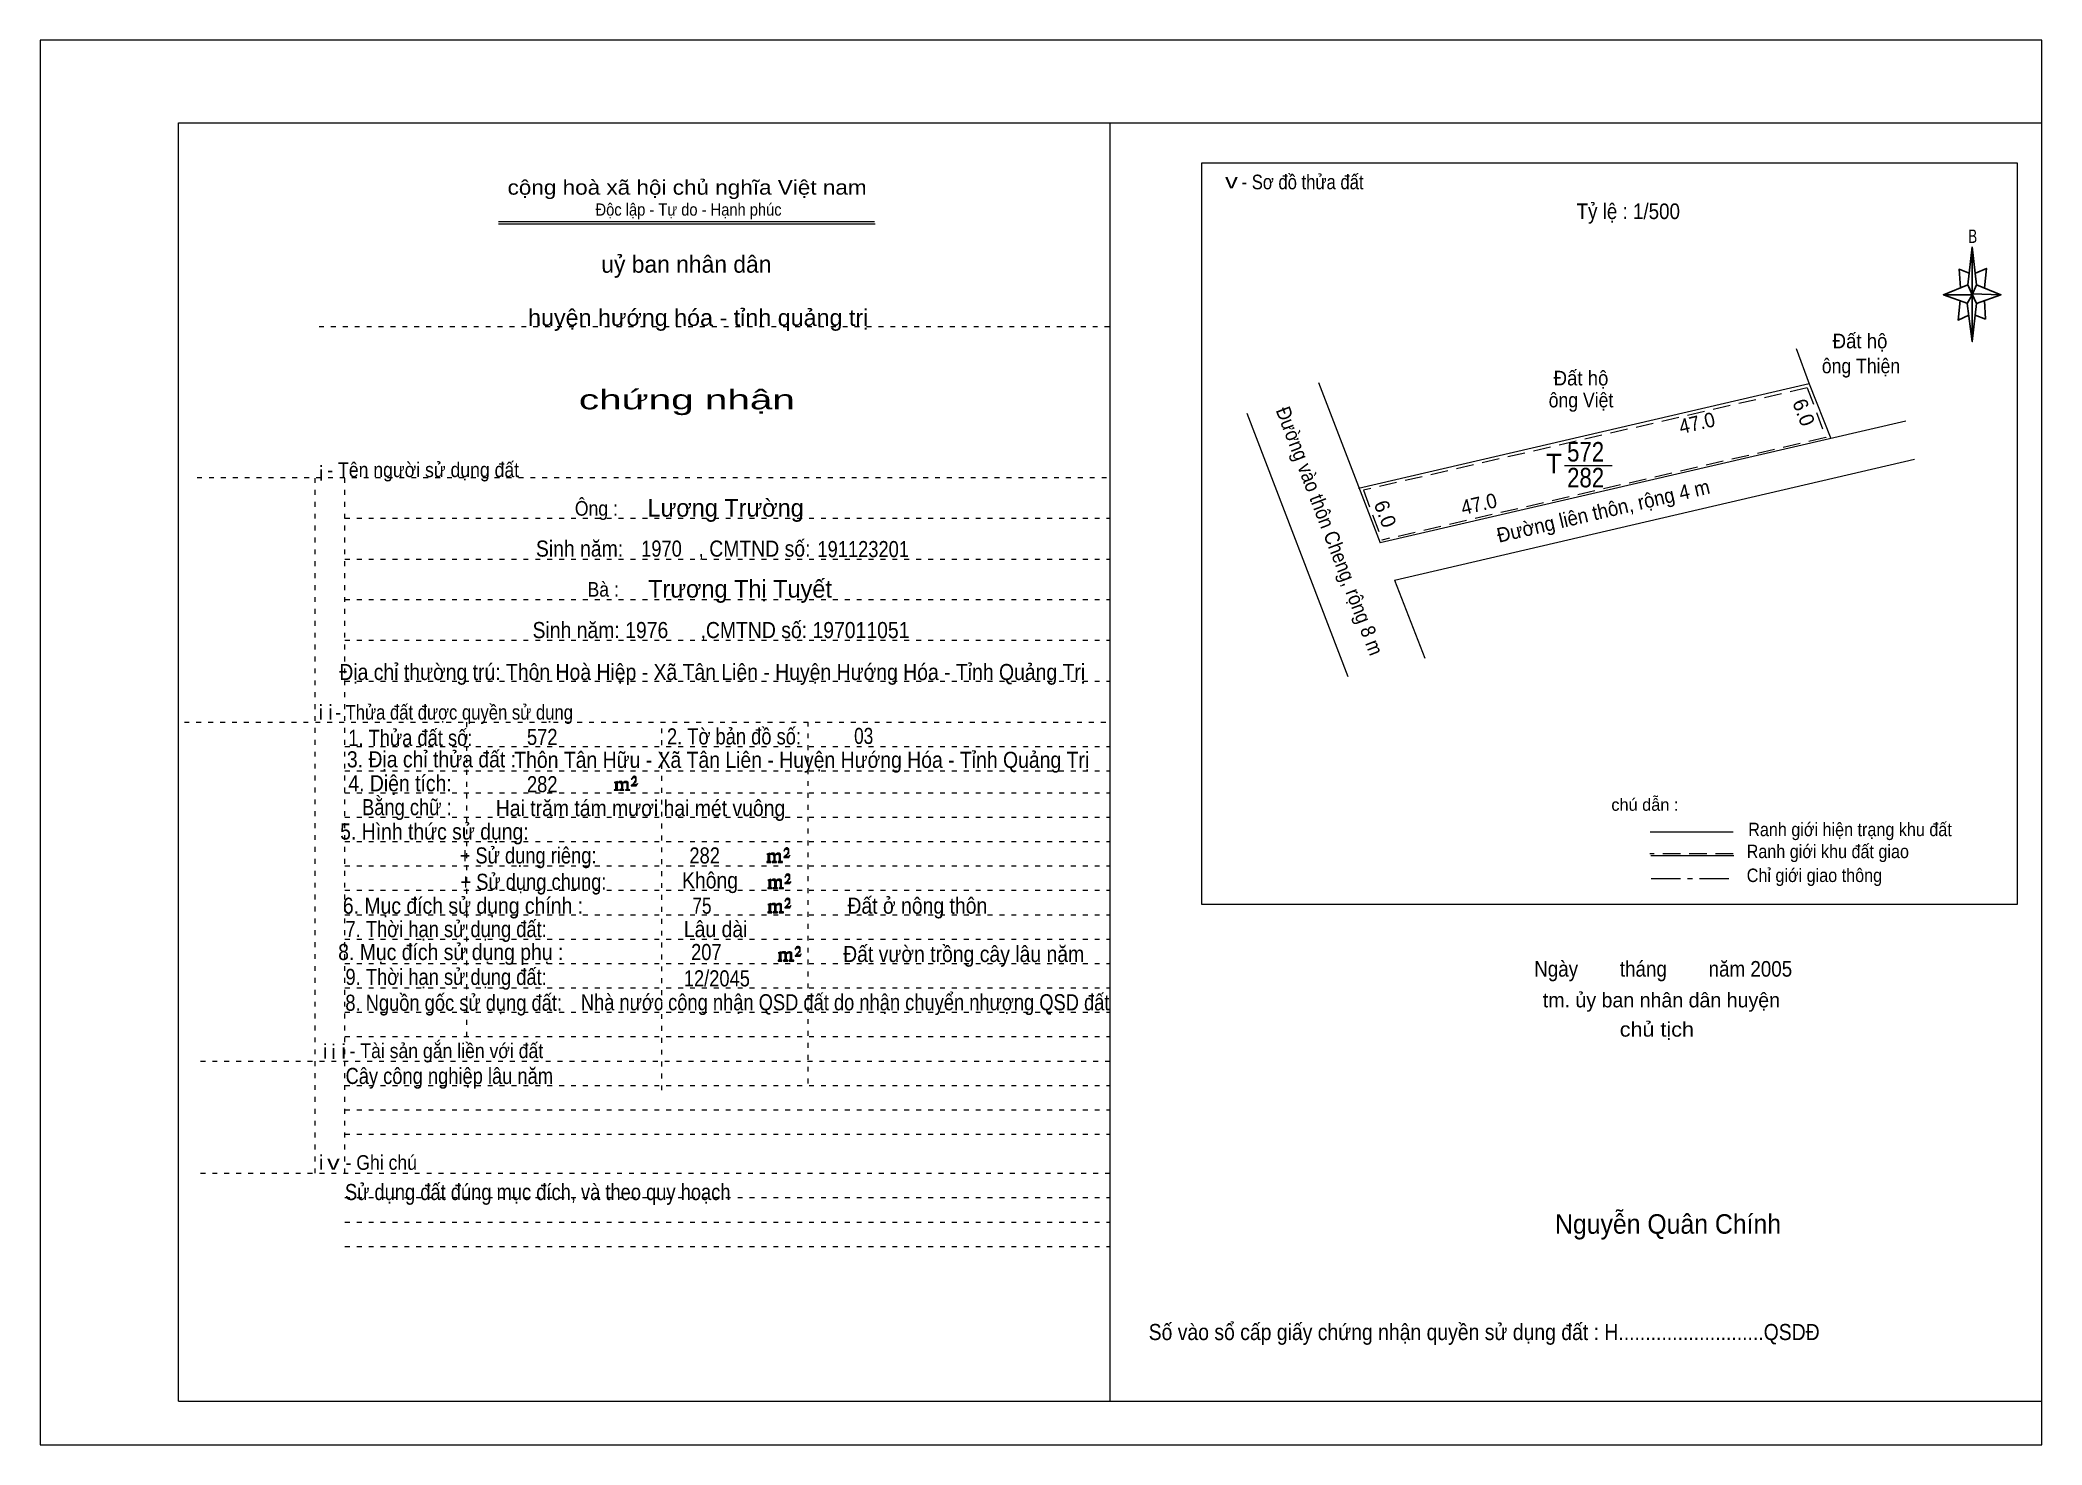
# Model space of a CAD drawing. Header units: centimetres. Extents: x -0.5 to 40.6, y -0.5 to 28.3.
import ezdxf
from ezdxf.enums import TextEntityAlignment as Align

# ---------------------------------------------------------------- set-up
doc = ezdxf.new("R2010")
doc.units = ezdxf.units.CM
doc.header["$LTSCALE"] = 0.12
for name, pattern in [('DOT_DASHED', [7.7, 5, -1.2, 0.3, -1.2]), ('DOTTED', [1.5, 0.3, -1.2]), ('MEDIUM_DASHED', [4.5, 3, -1.5])]:
    doc.linetypes.add(name, pattern=pattern)
for name, color, linetype, lineweight in [('1', 7, 'DOTTED', 13), ('2', 7, 'Continuous', 13), ('50', 7, 'Continuous', 13)]:
    doc.layers.add(name, color=color, linetype=linetype, lineweight=lineweight)

msp = doc.modelspace()

# ---------------------------------------------------------------- hatches: boundary and pattern name
at = {"layer": '50'}
for points in [[(11.74, 12.97), (11.77, 13.02), (11.77, 13.02), (11.76, 13), (11.74, 13), (11.73, 13), (11.68, 13), (11.71, 13.04), (11.72, 13.05), (11.74, 13.06), (11.74, 13.08), (11.74, 13.1), (11.74, 13.12), (11.74, 13.13), (11.74, 13.15), (11.73, 13.16), (11.72, 13.16), (11.71, 13.17), (11.7, 13.17), (11.68, 13.16), (11.68, 13.16), (11.67, 13.15), (11.66, 13.13), (11.64, 13.11), (11.66, 13.11), (11.66, 13.13), (11.67, 13.13), (11.68, 13.14), (11.7, 13.14), (11.71, 13.14), (11.72, 13.13), (11.73, 13.13), (11.73, 13.1), (11.73, 13.08), (11.71, 13.06), (11.71, 13.04), (11.7, 13.03), (11.64, 12.98), (11.64, 12.97)], [(11.32, 12.91), (11.32, 12.9), (11.32, 12.89), (11.3, 12.89), (11.29, 12.89), (11.29, 12.88), (11.38, 12.88), (11.38, 12.89), (11.37, 12.89), (11.36, 12.89), (11.36, 12.9), (11.36, 12.91), (11.36, 13.02), (11.36, 13.03), (11.37, 13.04), (11.39, 13.04), (11.4, 13.04), (11.41, 13.04), (11.42, 13.03), (11.44, 13), (11.44, 12.91), (11.42, 12.9), (11.42, 12.89), (11.41, 12.89), (11.4, 12.89), (11.4, 12.88), (11.49, 12.88), (11.49, 12.89), (11.48, 12.89), (11.47, 12.89), (11.47, 12.9), (11.47, 12.91), (11.47, 13.02), (11.49, 13.04), (11.5, 13.04), (11.51, 13.04), (11.54, 13.04), (11.54, 13.03), (11.55, 13.02), (11.55, 13), (11.55, 12.91), (11.55, 12.9), (11.54, 12.89), (11.54, 12.89), (11.52, 12.89), (11.52, 12.88), (11.61, 12.88), (11.61, 12.89), (11.6, 12.89), (11.59, 12.89), (11.58, 12.9), (11.58, 12.91), (11.58, 12.98), (11.58, 13.03), (11.58, 13.04), (11.57, 13.05), (11.55, 13.06), (11.52, 13.06), (11.51, 13.06), (11.49, 13.05), (11.46, 13.03), (11.46, 13.04), (11.45, 13.06), (11.44, 13.06), (11.42, 13.06), (11.4, 13.06), (11.39, 13.06), (11.37, 13.04), (11.36, 13.04), (11.36, 13.03), (11.36, 13.03), (11.36, 13.04), (11.36, 13.06), (11.29, 13.04), (11.29, 13.04), (11.3, 13.04), (11.32, 13.03), (11.32, 13.02), (11.32, 13.01)], [(14.44, 11.44), (14.44, 11.43), (14.44, 11.42), (14.43, 11.42), (14.42, 11.42), (14.42, 11.4), (14.5, 11.4), (14.5, 11.42), (14.49, 11.42), (14.48, 11.42), (14.48, 11.43), (14.48, 11.44), (14.48, 11.55), (14.48, 11.56), (14.49, 11.57), (14.52, 11.57), (14.53, 11.57), (14.54, 11.57), (14.55, 11.56), (14.56, 11.52), (14.56, 11.44), (14.55, 11.43), (14.55, 11.42), (14.54, 11.42), (14.53, 11.42), (14.53, 11.4), (14.62, 11.4), (14.62, 11.42), (14.6, 11.42), (14.59, 11.42), (14.59, 11.43), (14.59, 11.44), (14.59, 11.55), (14.62, 11.57), (14.63, 11.57), (14.64, 11.57), (14.66, 11.57), (14.66, 11.56), (14.67, 11.55), (14.67, 11.52), (14.67, 11.44), (14.67, 11.43), (14.66, 11.42), (14.66, 11.42), (14.65, 11.42), (14.65, 11.4), (14.74, 11.4), (14.74, 11.42), (14.72, 11.42), (14.71, 11.42), (14.7, 11.43), (14.7, 11.44), (14.7, 11.51), (14.7, 11.56), (14.7, 11.57), (14.69, 11.58), (14.67, 11.59), (14.65, 11.59), (14.64, 11.59), (14.62, 11.58), (14.58, 11.56), (14.58, 11.57), (14.57, 11.59), (14.56, 11.59), (14.55, 11.59), (14.53, 11.59), (14.52, 11.59), (14.49, 11.57), (14.48, 11.57), (14.48, 11.56), (14.48, 11.56), (14.48, 11.57), (14.48, 11.59), (14.42, 11.57), (14.42, 11.57), (14.43, 11.57), (14.44, 11.56), (14.44, 11.55), (14.44, 11.54)], [(14.87, 11.5), (14.89, 11.55), (14.89, 11.55), (14.88, 11.52), (14.87, 11.52), (14.86, 11.52), (14.8, 11.52), (14.84, 11.57), (14.85, 11.58), (14.87, 11.59), (14.87, 11.61), (14.87, 11.62), (14.87, 11.65), (14.87, 11.66), (14.87, 11.68), (14.86, 11.69), (14.85, 11.69), (14.84, 11.7), (14.82, 11.7), (14.8, 11.69), (14.8, 11.69), (14.79, 11.68), (14.78, 11.66), (14.77, 11.64), (14.78, 11.64), (14.78, 11.66), (14.79, 11.66), (14.8, 11.67), (14.82, 11.67), (14.84, 11.67), (14.85, 11.66), (14.86, 11.66), (14.86, 11.62), (14.86, 11.61), (14.84, 11.59), (14.84, 11.57), (14.82, 11.56), (14.77, 11.51), (14.77, 11.5)], [(14.89, 10.97), (14.91, 11.01), (14.91, 11.01), (14.9, 10.99), (14.89, 10.99), (14.88, 10.99), (14.82, 10.99), (14.86, 11.04), (14.87, 11.05), (14.89, 11.06), (14.89, 11.08), (14.89, 11.09), (14.89, 11.11), (14.89, 11.12), (14.89, 11.15), (14.88, 11.16), (14.87, 11.16), (14.86, 11.17), (14.85, 11.17), (14.82, 11.16), (14.82, 11.16), (14.81, 11.15), (14.8, 11.12), (14.79, 11.1), (14.8, 11.1), (14.8, 11.12), (14.81, 11.12), (14.82, 11.14), (14.85, 11.14), (14.86, 11.14), (14.87, 11.12), (14.88, 11.12), (14.88, 11.09), (14.88, 11.08), (14.86, 11.06), (14.86, 11.04), (14.85, 11.02), (14.79, 10.98), (14.79, 10.97)], [(14.46, 10.9), (14.46, 10.89), (14.46, 10.88), (14.45, 10.88), (14.44, 10.88), (14.44, 10.87), (14.53, 10.87), (14.53, 10.88), (14.52, 10.88), (14.5, 10.88), (14.5, 10.89), (14.5, 10.9), (14.5, 11.01), (14.5, 11.02), (14.52, 11.04), (14.54, 11.04), (14.55, 11.04), (14.56, 11.04), (14.57, 11.02), (14.58, 10.99), (14.58, 10.9), (14.57, 10.89), (14.57, 10.88), (14.56, 10.88), (14.55, 10.88), (14.55, 10.87), (14.64, 10.87), (14.64, 10.88), (14.63, 10.88), (14.62, 10.88), (14.62, 10.89), (14.62, 10.9), (14.62, 11.01), (14.64, 11.04), (14.65, 11.04), (14.66, 11.04), (14.68, 11.04), (14.68, 11.02), (14.69, 11.01), (14.69, 10.99), (14.69, 10.9), (14.69, 10.89), (14.68, 10.88), (14.68, 10.88), (14.67, 10.88), (14.67, 10.87), (14.76, 10.87), (14.76, 10.88), (14.75, 10.88), (14.74, 10.88), (14.72, 10.89), (14.72, 10.9), (14.72, 10.98), (14.72, 11.02), (14.72, 11.04), (14.71, 11.05), (14.69, 11.06), (14.67, 11.06), (14.66, 11.06), (14.64, 11.05), (14.6, 11.02), (14.6, 11.04), (14.59, 11.06), (14.58, 11.06), (14.57, 11.06), (14.55, 11.06), (14.54, 11.06), (14.52, 11.04), (14.5, 11.04), (14.5, 11.02), (14.5, 11.02), (14.5, 11.04), (14.5, 11.06), (14.44, 11.04), (14.44, 11.04), (14.45, 11.04), (14.46, 11.02), (14.46, 11.01), (14.46, 11)], [(14.46, 10.41), (14.46, 10.4), (14.46, 10.39), (14.45, 10.39), (14.44, 10.39), (14.44, 10.37), (14.52, 10.37), (14.52, 10.39), (14.51, 10.39), (14.5, 10.39), (14.5, 10.4), (14.5, 10.41), (14.5, 10.52), (14.5, 10.53), (14.51, 10.54), (14.54, 10.54), (14.55, 10.54), (14.56, 10.54), (14.57, 10.53), (14.58, 10.49), (14.58, 10.41), (14.57, 10.4), (14.57, 10.39), (14.56, 10.39), (14.55, 10.39), (14.55, 10.37), (14.64, 10.37), (14.64, 10.39), (14.62, 10.39), (14.61, 10.39), (14.61, 10.4), (14.61, 10.41), (14.61, 10.52), (14.64, 10.54), (14.65, 10.54), (14.66, 10.54), (14.68, 10.54), (14.68, 10.53), (14.69, 10.52), (14.69, 10.49), (14.69, 10.41), (14.69, 10.4), (14.68, 10.39), (14.68, 10.39), (14.67, 10.39), (14.67, 10.37), (14.76, 10.37), (14.76, 10.39), (14.74, 10.39), (14.73, 10.39), (14.72, 10.4), (14.72, 10.41), (14.72, 10.48), (14.72, 10.53), (14.72, 10.54), (14.71, 10.55), (14.69, 10.56), (14.67, 10.56), (14.66, 10.56), (14.64, 10.55), (14.6, 10.53), (14.6, 10.54), (14.59, 10.56), (14.58, 10.56), (14.57, 10.56), (14.55, 10.56), (14.54, 10.56), (14.51, 10.54), (14.5, 10.54), (14.5, 10.53), (14.5, 10.53), (14.5, 10.54), (14.5, 10.56), (14.44, 10.54), (14.44, 10.54), (14.45, 10.54), (14.46, 10.53), (14.46, 10.52), (14.46, 10.51)], [(14.89, 10.47), (14.91, 10.52), (14.91, 10.52), (14.9, 10.49), (14.89, 10.49), (14.88, 10.49), (14.82, 10.49), (14.86, 10.54), (14.87, 10.55), (14.89, 10.56), (14.89, 10.58), (14.89, 10.59), (14.89, 10.62), (14.89, 10.63), (14.89, 10.65), (14.88, 10.66), (14.87, 10.66), (14.86, 10.67), (14.84, 10.67), (14.82, 10.66), (14.82, 10.66), (14.81, 10.65), (14.8, 10.63), (14.79, 10.61), (14.8, 10.61), (14.8, 10.63), (14.81, 10.63), (14.82, 10.64), (14.84, 10.64), (14.86, 10.64), (14.87, 10.63), (14.88, 10.63), (14.88, 10.59), (14.88, 10.58), (14.86, 10.56), (14.86, 10.54), (14.84, 10.53), (14.79, 10.48), (14.79, 10.47)], [(14.67, 9.42), (14.67, 9.41), (14.67, 9.4), (14.66, 9.4), (14.65, 9.4), (14.65, 9.38), (14.73, 9.38), (14.73, 9.4), (14.72, 9.4), (14.71, 9.4), (14.71, 9.41), (14.71, 9.42), (14.71, 9.53), (14.71, 9.54), (14.72, 9.55), (14.75, 9.55), (14.76, 9.55), (14.77, 9.55), (14.78, 9.54), (14.79, 9.5), (14.79, 9.42), (14.78, 9.41), (14.78, 9.4), (14.77, 9.4), (14.76, 9.4), (14.76, 9.38), (14.85, 9.38), (14.85, 9.4), (14.83, 9.4), (14.82, 9.4), (14.82, 9.41), (14.82, 9.42), (14.82, 9.53), (14.85, 9.55), (14.86, 9.55), (14.87, 9.55), (14.89, 9.55), (14.89, 9.54), (14.9, 9.53), (14.9, 9.5), (14.9, 9.42), (14.9, 9.41), (14.89, 9.4), (14.89, 9.4), (14.88, 9.4), (14.88, 9.38), (14.97, 9.38), (14.97, 9.4), (14.95, 9.4), (14.94, 9.4), (14.93, 9.41), (14.93, 9.42), (14.93, 9.49), (14.93, 9.54), (14.93, 9.55), (14.92, 9.56), (14.9, 9.57), (14.88, 9.57), (14.87, 9.57), (14.85, 9.56), (14.81, 9.54), (14.81, 9.55), (14.8, 9.57), (14.79, 9.57), (14.78, 9.57), (14.76, 9.57), (14.75, 9.57), (14.72, 9.55), (14.71, 9.55), (14.71, 9.54), (14.71, 9.54), (14.71, 9.55), (14.71, 9.57), (14.65, 9.55), (14.65, 9.55), (14.66, 9.55), (14.67, 9.54), (14.67, 9.53), (14.67, 9.52)], [(15.1, 9.48), (15.12, 9.53), (15.12, 9.53), (15.11, 9.5), (15.1, 9.5), (15.09, 9.5), (15.03, 9.5), (15.07, 9.55), (15.08, 9.56), (15.1, 9.57), (15.1, 9.59), (15.1, 9.6), (15.1, 9.63), (15.1, 9.64), (15.1, 9.66), (15.09, 9.67), (15.08, 9.67), (15.07, 9.68), (15.05, 9.68), (15.03, 9.67), (15.03, 9.67), (15.02, 9.66), (15.01, 9.64), (15, 9.62), (15.01, 9.62), (15.01, 9.64), (15.02, 9.64), (15.03, 9.65), (15.05, 9.65), (15.07, 9.65), (15.08, 9.64), (15.09, 9.64), (15.09, 9.6), (15.09, 9.59), (15.07, 9.57), (15.07, 9.55), (15.05, 9.54), (15, 9.49), (15, 9.48)]]:
    msp.add_hatch(color=256, dxfattribs=at).paths.add_polyline_path(points)

# ---------------------------------------------------------------- linework, layer by layer
at = {"layer": '1', "linetype": 'Continuous'}
for p, q in [((2.36, 0.36), (2.36, 26.56)), ((2.36, 26.56), (40.56, 26.56)), ((21.46, 0.36), (21.46, 26.56)), ((40.56, 0.36), (40.56, 26.56)), ((8.92, 24.54), (16.63, 24.54)), ((8.92, 24.49), (16.64, 24.49)), ((2.36, 0.36), (40.56, 0.36))]:
    msp.add_line(p, q, dxfattribs=at)
at = {"layer": '1'}
for p, q in [((5.24, 22.39), (21.46, 22.39)), ((2.74, 19.29), (21.46, 19.29)), ((5.16, 5.03), (5.16, 19.29)), ((5.77, 5.03), (5.77, 19.29)), ((5.77, 18.46), (21.46, 18.46)), ((5.77, 17.62), (21.46, 17.62)), ((5.77, 16.79), (21.46, 16.79)), ((5.77, 15.96), (21.46, 15.96)), ((5.77, 15.12), (21.46, 15.12)), ((2.48, 14.28), (21.46, 14.28)), ((8.27, 7.83), (8.27, 14.28)), ((12.27, 6.73), (12.27, 14.28)), ((15.27, 6.87), (15.27, 14.28)), ((5.77, 13.78), (21.46, 13.78)), ((5.77, 13.28), (21.46, 13.28)), ((5.77, 12.83), (21.46, 12.83)), ((5.77, 12.33), (21.46, 12.33)), ((5.77, 11.83), (21.46, 11.83)), ((5.77, 11.33), (21.46, 11.33)), ((5.77, 10.83), (21.46, 10.83)), ((5.77, 10.33), (21.46, 10.33)), ((5.77, 9.83), (21.46, 9.83)), ((5.77, 9.33), (21.46, 9.33)), ((5.77, 8.83), (21.46, 8.83)), ((5.77, 8.33), (21.46, 8.33)), ((5.77, 7.83), (21.46, 7.83)), ((2.81, 7.33), (21.46, 7.33)), ((5.77, 6.83), (21.46, 6.83)), ((5.77, 6.33), (21.46, 6.33)), ((5.77, 5.83), (21.46, 5.83)), ((2.81, 5.03), (21.46, 5.03)), ((5.77, 4.53), (21.46, 4.53)), ((5.77, 4.03), (21.46, 4.03)), ((5.77, 3.53), (21.46, 3.53))]:
    msp.add_line(p, q, dxfattribs=at)
at = {"layer": '1', "linetype": 'Continuous'}
msp.add_lwpolyline([(-0.48, -0.54), (40.56, -0.54), (40.56, 28.26), (-0.48, 28.26)], close=True, dxfattribs=at)
at = {"layer": '2'}
for p, q in [((35.52, 21.94), (35.79, 21.21)), ((25.73, 21.24), (26.99, 17.95)), ((35.79, 21.21), (26.55, 19.07)), ((35.79, 21.21), (36.23, 20.09)), ((24.26, 20.61), (26.33, 15.21)), ((37.77, 20.45), (26.99, 17.95)), ((27.29, 17.19), (37.95, 19.67)), ((30.77, 19.54), (31.75, 19.54)), ((27.29, 17.19), (27.91, 15.59))]:
    msp.add_line(p, q, dxfattribs=at)
at = {"layer": '2', "linetype": 'MEDIUM_DASHED'}
for p, q in [((35.75, 21.13), (36.13, 20.11)), ((36.13, 20.11), (27.03, 18.01))]:
    msp.add_line(p, q, dxfattribs=at)
at = {"layer": '2'}
msp.add_lwpolyline([(23.34, 25.74), (40.05, 25.74), (40.05, 10.54), (23.34, 10.54)], close=True, dxfattribs=at)
at = {"layer": '2', "linetype": 'MEDIUM_DASHED'}
msp.add_lwpolyline([(35.75, 21.13), (26.65, 19.03), (27.03, 18.01)], dxfattribs=at)
at = {"layer": '50', "lineweight": 25}
for p, q in [((39.04, 23.24), (39.13, 24.02)), ((39.04, 22.86), (38.54, 23.04)), ((39.22, 23.24), (39.72, 23.04)), ((39.22, 22.86), (39.13, 22.08)), ((39.4, 22.54), (39.19, 22.62)), ((39.38, 22.92), (39.4, 22.54))]:
    msp.add_line(p, q, dxfattribs=at)
at = {"layer": '50'}
for p, q in [((34.23, 12.02), (32.53, 12.02)), ((34.24, 11.54), (32.54, 11.54))]:
    msp.add_line(p, q, dxfattribs=at)
at = {"layer": '50', "linetype": 'MEDIUM_DASHED'}
msp.add_line((34.23, 11.58), (32.52, 11.58), dxfattribs=at)
at = {"layer": '50', "linetype": 'DOT_DASHED'}
msp.add_line((32.55, 11.07), (34.26, 11.07), dxfattribs=at)
at = {"layer": '50', "lineweight": 25}
for points in [[(39.13, 24.02), (39.22, 23.24), (39.13, 23.04)], [(39.13, 23.04), (38.54, 23.04), (39.04, 23.24), (39.22, 22.86), (39.72, 23.04), (39.13, 23.06)], [(39.13, 23.04), (39.13, 22.08), (39.03, 22.86)]]:
    msp.add_lwpolyline(points, close=True, dxfattribs=at)
for points in [[(39.07, 23.48), (38.86, 23.56), (38.89, 23.18)], [(39.2, 23.48), (39.42, 23.58), (39.38, 23.18)], [(39.13, 23.04), (39.04, 23.24), (38.54, 23.04)], [(39.13, 23.04), (39.22, 22.86), (39.72, 23.04)], [(38.88, 22.92), (38.84, 22.52), (39.06, 22.62)]]:
    msp.add_lwpolyline(points, dxfattribs=at)
at = {"layer": '50'}
for points in [[(11.74, 12.97), (11.77, 13.02), (11.77, 13.02), (11.76, 13), (11.74, 13), (11.73, 13), (11.68, 13), (11.71, 13.04), (11.72, 13.05), (11.74, 13.06), (11.74, 13.08), (11.74, 13.1), (11.74, 13.12), (11.74, 13.13), (11.74, 13.15), (11.73, 13.16), (11.72, 13.16), (11.71, 13.17), (11.7, 13.17), (11.68, 13.16), (11.68, 13.16), (11.67, 13.15), (11.66, 13.13), (11.64, 13.11), (11.66, 13.11), (11.66, 13.13), (11.67, 13.13), (11.68, 13.14), (11.7, 13.14), (11.71, 13.14), (11.72, 13.13), (11.73, 13.13), (11.73, 13.1), (11.73, 13.08), (11.71, 13.06), (11.71, 13.04), (11.7, 13.03), (11.64, 12.98), (11.64, 12.97)], [(11.32, 12.91), (11.32, 12.9), (11.32, 12.89), (11.3, 12.89), (11.29, 12.89), (11.29, 12.88), (11.38, 12.88), (11.38, 12.89), (11.37, 12.89), (11.36, 12.89), (11.36, 12.9), (11.36, 12.91), (11.36, 13.02), (11.36, 13.03), (11.37, 13.04), (11.39, 13.04), (11.4, 13.04), (11.41, 13.04), (11.42, 13.03), (11.44, 13), (11.44, 12.91), (11.42, 12.9), (11.42, 12.89), (11.41, 12.89), (11.4, 12.89), (11.4, 12.88), (11.49, 12.88), (11.49, 12.89), (11.48, 12.89), (11.47, 12.89), (11.47, 12.9), (11.47, 12.91), (11.47, 13.02), (11.49, 13.04), (11.5, 13.04), (11.51, 13.04), (11.54, 13.04), (11.54, 13.03), (11.55, 13.02), (11.55, 13), (11.55, 12.91), (11.55, 12.9), (11.54, 12.89), (11.54, 12.89), (11.52, 12.89), (11.52, 12.88), (11.61, 12.88), (11.61, 12.89), (11.6, 12.89), (11.59, 12.89), (11.58, 12.9), (11.58, 12.91), (11.58, 12.98), (11.58, 13.03), (11.58, 13.04), (11.57, 13.05), (11.55, 13.06), (11.52, 13.06), (11.51, 13.06), (11.49, 13.05), (11.46, 13.03), (11.46, 13.04), (11.45, 13.06), (11.44, 13.06), (11.42, 13.06), (11.4, 13.06), (11.39, 13.06), (11.37, 13.04), (11.36, 13.04), (11.36, 13.03), (11.36, 13.03), (11.36, 13.04), (11.36, 13.06), (11.29, 13.04), (11.29, 13.04), (11.3, 13.04), (11.32, 13.03), (11.32, 13.02), (11.32, 13.01)], [(14.44, 11.44), (14.44, 11.43), (14.44, 11.42), (14.43, 11.42), (14.42, 11.42), (14.42, 11.4), (14.5, 11.4), (14.5, 11.42), (14.49, 11.42), (14.48, 11.42), (14.48, 11.43), (14.48, 11.44), (14.48, 11.55), (14.48, 11.56), (14.49, 11.57), (14.52, 11.57), (14.53, 11.57), (14.54, 11.57), (14.55, 11.56), (14.56, 11.52), (14.56, 11.44), (14.55, 11.43), (14.55, 11.42), (14.54, 11.42), (14.53, 11.42), (14.53, 11.4), (14.62, 11.4), (14.62, 11.42), (14.6, 11.42), (14.59, 11.42), (14.59, 11.43), (14.59, 11.44), (14.59, 11.55), (14.62, 11.57), (14.63, 11.57), (14.64, 11.57), (14.66, 11.57), (14.66, 11.56), (14.67, 11.55), (14.67, 11.52), (14.67, 11.44), (14.67, 11.43), (14.66, 11.42), (14.66, 11.42), (14.65, 11.42), (14.65, 11.4), (14.74, 11.4), (14.74, 11.42), (14.72, 11.42), (14.71, 11.42), (14.7, 11.43), (14.7, 11.44), (14.7, 11.51), (14.7, 11.56), (14.7, 11.57), (14.69, 11.58), (14.67, 11.59), (14.65, 11.59), (14.64, 11.59), (14.62, 11.58), (14.58, 11.56), (14.58, 11.57), (14.57, 11.59), (14.56, 11.59), (14.55, 11.59), (14.53, 11.59), (14.52, 11.59), (14.49, 11.57), (14.48, 11.57), (14.48, 11.56), (14.48, 11.56), (14.48, 11.57), (14.48, 11.59), (14.42, 11.57), (14.42, 11.57), (14.43, 11.57), (14.44, 11.56), (14.44, 11.55), (14.44, 11.54)], [(14.87, 11.5), (14.89, 11.55), (14.89, 11.55), (14.88, 11.52), (14.87, 11.52), (14.86, 11.52), (14.8, 11.52), (14.84, 11.57), (14.85, 11.58), (14.87, 11.59), (14.87, 11.61), (14.87, 11.62), (14.87, 11.65), (14.87, 11.66), (14.87, 11.68), (14.86, 11.69), (14.85, 11.69), (14.84, 11.7), (14.82, 11.7), (14.8, 11.69), (14.8, 11.69), (14.79, 11.68), (14.78, 11.66), (14.77, 11.64), (14.78, 11.64), (14.78, 11.66), (14.79, 11.66), (14.8, 11.67), (14.82, 11.67), (14.84, 11.67), (14.85, 11.66), (14.86, 11.66), (14.86, 11.62), (14.86, 11.61), (14.84, 11.59), (14.84, 11.57), (14.82, 11.56), (14.77, 11.51), (14.77, 11.5)], [(14.89, 10.97), (14.91, 11.01), (14.91, 11.01), (14.9, 10.99), (14.89, 10.99), (14.88, 10.99), (14.82, 10.99), (14.86, 11.04), (14.87, 11.05), (14.89, 11.06), (14.89, 11.08), (14.89, 11.09), (14.89, 11.11), (14.89, 11.12), (14.89, 11.15), (14.88, 11.16), (14.87, 11.16), (14.86, 11.17), (14.85, 11.17), (14.82, 11.16), (14.82, 11.16), (14.81, 11.15), (14.8, 11.12), (14.79, 11.1), (14.8, 11.1), (14.8, 11.12), (14.81, 11.12), (14.82, 11.14), (14.85, 11.14), (14.86, 11.14), (14.87, 11.12), (14.88, 11.12), (14.88, 11.09), (14.88, 11.08), (14.86, 11.06), (14.86, 11.04), (14.85, 11.02), (14.79, 10.98), (14.79, 10.97)], [(14.46, 10.9), (14.46, 10.89), (14.46, 10.88), (14.45, 10.88), (14.44, 10.88), (14.44, 10.87), (14.53, 10.87), (14.53, 10.88), (14.52, 10.88), (14.5, 10.88), (14.5, 10.89), (14.5, 10.9), (14.5, 11.01), (14.5, 11.02), (14.52, 11.04), (14.54, 11.04), (14.55, 11.04), (14.56, 11.04), (14.57, 11.02), (14.58, 10.99), (14.58, 10.9), (14.57, 10.89), (14.57, 10.88), (14.56, 10.88), (14.55, 10.88), (14.55, 10.87), (14.64, 10.87), (14.64, 10.88), (14.63, 10.88), (14.62, 10.88), (14.62, 10.89), (14.62, 10.9), (14.62, 11.01), (14.64, 11.04), (14.65, 11.04), (14.66, 11.04), (14.68, 11.04), (14.68, 11.02), (14.69, 11.01), (14.69, 10.99), (14.69, 10.9), (14.69, 10.89), (14.68, 10.88), (14.68, 10.88), (14.67, 10.88), (14.67, 10.87), (14.76, 10.87), (14.76, 10.88), (14.75, 10.88), (14.74, 10.88), (14.72, 10.89), (14.72, 10.9), (14.72, 10.98), (14.72, 11.02), (14.72, 11.04), (14.71, 11.05), (14.69, 11.06), (14.67, 11.06), (14.66, 11.06), (14.64, 11.05), (14.6, 11.02), (14.6, 11.04), (14.59, 11.06), (14.58, 11.06), (14.57, 11.06), (14.55, 11.06), (14.54, 11.06), (14.52, 11.04), (14.5, 11.04), (14.5, 11.02), (14.5, 11.02), (14.5, 11.04), (14.5, 11.06), (14.44, 11.04), (14.44, 11.04), (14.45, 11.04), (14.46, 11.02), (14.46, 11.01), (14.46, 11)], [(14.46, 10.41), (14.46, 10.4), (14.46, 10.39), (14.45, 10.39), (14.44, 10.39), (14.44, 10.37), (14.52, 10.37), (14.52, 10.39), (14.51, 10.39), (14.5, 10.39), (14.5, 10.4), (14.5, 10.41), (14.5, 10.52), (14.5, 10.53), (14.51, 10.54), (14.54, 10.54), (14.55, 10.54), (14.56, 10.54), (14.57, 10.53), (14.58, 10.49), (14.58, 10.41), (14.57, 10.4), (14.57, 10.39), (14.56, 10.39), (14.55, 10.39), (14.55, 10.37), (14.64, 10.37), (14.64, 10.39), (14.62, 10.39), (14.61, 10.39), (14.61, 10.4), (14.61, 10.41), (14.61, 10.52), (14.64, 10.54), (14.65, 10.54), (14.66, 10.54), (14.68, 10.54), (14.68, 10.53), (14.69, 10.52), (14.69, 10.49), (14.69, 10.41), (14.69, 10.4), (14.68, 10.39), (14.68, 10.39), (14.67, 10.39), (14.67, 10.37), (14.76, 10.37), (14.76, 10.39), (14.74, 10.39), (14.73, 10.39), (14.72, 10.4), (14.72, 10.41), (14.72, 10.48), (14.72, 10.53), (14.72, 10.54), (14.71, 10.55), (14.69, 10.56), (14.67, 10.56), (14.66, 10.56), (14.64, 10.55), (14.6, 10.53), (14.6, 10.54), (14.59, 10.56), (14.58, 10.56), (14.57, 10.56), (14.55, 10.56), (14.54, 10.56), (14.51, 10.54), (14.5, 10.54), (14.5, 10.53), (14.5, 10.53), (14.5, 10.54), (14.5, 10.56), (14.44, 10.54), (14.44, 10.54), (14.45, 10.54), (14.46, 10.53), (14.46, 10.52), (14.46, 10.51)], [(14.89, 10.47), (14.91, 10.52), (14.91, 10.52), (14.9, 10.49), (14.89, 10.49), (14.88, 10.49), (14.82, 10.49), (14.86, 10.54), (14.87, 10.55), (14.89, 10.56), (14.89, 10.58), (14.89, 10.59), (14.89, 10.62), (14.89, 10.63), (14.89, 10.65), (14.88, 10.66), (14.87, 10.66), (14.86, 10.67), (14.84, 10.67), (14.82, 10.66), (14.82, 10.66), (14.81, 10.65), (14.8, 10.63), (14.79, 10.61), (14.8, 10.61), (14.8, 10.63), (14.81, 10.63), (14.82, 10.64), (14.84, 10.64), (14.86, 10.64), (14.87, 10.63), (14.88, 10.63), (14.88, 10.59), (14.88, 10.58), (14.86, 10.56), (14.86, 10.54), (14.84, 10.53), (14.79, 10.48), (14.79, 10.47)], [(14.67, 9.42), (14.67, 9.41), (14.67, 9.4), (14.66, 9.4), (14.65, 9.4), (14.65, 9.38), (14.73, 9.38), (14.73, 9.4), (14.72, 9.4), (14.71, 9.4), (14.71, 9.41), (14.71, 9.42), (14.71, 9.53), (14.71, 9.54), (14.72, 9.55), (14.75, 9.55), (14.76, 9.55), (14.77, 9.55), (14.78, 9.54), (14.79, 9.5), (14.79, 9.42), (14.78, 9.41), (14.78, 9.4), (14.77, 9.4), (14.76, 9.4), (14.76, 9.38), (14.85, 9.38), (14.85, 9.4), (14.83, 9.4), (14.82, 9.4), (14.82, 9.41), (14.82, 9.42), (14.82, 9.53), (14.85, 9.55), (14.86, 9.55), (14.87, 9.55), (14.89, 9.55), (14.89, 9.54), (14.9, 9.53), (14.9, 9.5), (14.9, 9.42), (14.9, 9.41), (14.89, 9.4), (14.89, 9.4), (14.88, 9.4), (14.88, 9.38), (14.97, 9.38), (14.97, 9.4), (14.95, 9.4), (14.94, 9.4), (14.93, 9.41), (14.93, 9.42), (14.93, 9.49), (14.93, 9.54), (14.93, 9.55), (14.92, 9.56), (14.9, 9.57), (14.88, 9.57), (14.87, 9.57), (14.85, 9.56), (14.81, 9.54), (14.81, 9.55), (14.8, 9.57), (14.79, 9.57), (14.78, 9.57), (14.76, 9.57), (14.75, 9.57), (14.72, 9.55), (14.71, 9.55), (14.71, 9.54), (14.71, 9.54), (14.71, 9.55), (14.71, 9.57), (14.65, 9.55), (14.65, 9.55), (14.66, 9.55), (14.67, 9.54), (14.67, 9.53), (14.67, 9.52)], [(15.1, 9.48), (15.12, 9.53), (15.12, 9.53), (15.11, 9.5), (15.1, 9.5), (15.09, 9.5), (15.03, 9.5), (15.07, 9.55), (15.08, 9.56), (15.1, 9.57), (15.1, 9.59), (15.1, 9.6), (15.1, 9.63), (15.1, 9.64), (15.1, 9.66), (15.09, 9.67), (15.08, 9.67), (15.07, 9.68), (15.05, 9.68), (15.03, 9.67), (15.03, 9.67), (15.02, 9.66), (15.01, 9.64), (15, 9.62), (15.01, 9.62), (15.01, 9.64), (15.02, 9.64), (15.03, 9.65), (15.05, 9.65), (15.07, 9.65), (15.08, 9.64), (15.09, 9.64), (15.09, 9.6), (15.09, 9.59), (15.07, 9.57), (15.07, 9.55), (15.05, 9.54), (15, 9.49), (15, 9.48)]]:
    msp.add_lwpolyline(points, close=True, dxfattribs=at)

# ---------------------------------------------------------------- texts
at = {"layer": '1'}
for s, height, width, p in [('v', 0.3, 1.3, (23.945, 25.22)), ('- Sơ đồ thửa đất ', 0.3, 0.85, (25.45, 25.2)), ('cộng hoà xã hội chủ nghĩa Việt nam', 0.3, 1.15, (12.785, 25.09)), ('Độc lập - Tự do - Hạnh phúc', 0.25, 0.9, (12.815, 24.66)), ('chứng nhận', 0.4, 1.55, (12.78, 20.69)), ('- Tên người sử dụng đất', 0.3, 0.9, (7.375, 19.3)), ('- Thửa đất được quyền sử dụng', 0.3, 0.85, (8.01, 14.33)), ('- Tài sản gắn liền với đất ', 0.3, 0.9, (7.9, 7.39)), ('- Ghi chú', 0.3, 0.9, (6.515, 5.1)), ('v', 0.3, 1.3, (5.535, 5.1))]:
    msp.add_text(s, height=height, dxfattribs=dict(at, width=width)).set_placement(p, align=Align.CENTER)
for s, height, p in [('uỷ ban nhân dân', 0.35, (12.77, 23.49)), ('i', 0.3, (5.285, 19.23)), ('i', 0.3, (5.275, 14.33)), ('i', 0.3, (5.475, 14.33)), ('i', 0.3, (5.365, 7.38)), ('i', 0.3, (5.535, 7.37)), ('i', 0.3, (5.745, 7.38)), ('i', 0.3, (5.285, 5.1))]:
    msp.add_text(s, height=height, dxfattribs=at).set_placement(p, align=Align.CENTER)
at = {"layer": '2'}
for s, height, width, p in [('Đất hộ', 0.3, 0.95, (36.83, 21.94)), ('Đất hộ', 0.3, 0.95, (31.11, 21.18)), ('ông Thiện', 0.3, 0.9, (36.85, 21.43)), (' ông Việt', 0.3, 0.9, (31.06, 20.73)), ('572', 0.4, 0.85, (31.205, 19.62)), ('282', 0.4, 0.85, (31.205, 19.09))]:
    msp.add_text(s, height=height, dxfattribs=dict(at, width=width)).set_placement(p, align=Align.CENTER)
for s, height, rotation, width, p in [('Đường vào thôn Cheng, rộng 8 m', 0.3, 291, 0.9, (25.818, 18.144)), ('47.0', 0.2999, 13.013, 0.95, (33.521, 20.264)), ('47.0', 0.2999, 13.04, 0.95, (29.051, 18.604)), ('Đường liên thôn, rộng 4 m', 0.3, 13.136, 0.95, (31.601, 18.461))]:
    msp.add_text(s, height=height, rotation=rotation, dxfattribs=dict(at, width=width)).set_placement(p, align=Align.CENTER)
for p in [(35.536, 20.574), (26.956, 18.494)]:
    msp.add_text('6.0', height=0.3, rotation=290.983, dxfattribs=at).set_placement(p, align=Align.CENTER)
msp.add_text('T', height=0.4, dxfattribs=at).set_placement((30.555, 19.38), align=Align.CENTER)
at = {"layer": '50', "width": 0.9}
msp.add_text('Tỷ lệ : 1/500', height=0.32, dxfattribs=at).set_placement((31.02, 24.59))
at = {"layer": '50'}
for s, height, width, p in [('B', 0.276, 0.75, (39.14, 24.1)), ('  huyện hướng hóa - tỉnh quảng trị', 0.34, 1.05, (12.88, 22.4)), ('Ông : ', 0.3, 0.9, (10.975, 18.51)), ('Sinh năm:              , CMTND số: ', 0.33, 0.9, (12.555, 17.67)), ('1970', 0.33, 0.85, (12.26, 17.67)), ('191123201', 0.33, 0.85, (16.395, 17.66)), ('Bà : ', 0.3, 0.9, (11.115, 16.85)), ('Sinh năm: 1976      ,CMTND số: 197011051', 0.33, 0.9, (13.48, 16)), ('Địa chỉ thường trú: Thôn Hoà Hiệp - Xã Tân Liên - Huyện Hướng Hóa - Tỉnh Quảng Trị', 0.33, 0.9, (13.3, 15.14)), ('1. Thửa đất số:  ', 0.33, 0.85, (7.215, 13.79)), ('572', 0.33, 0.85, (9.815, 13.81)), ('2. Tờ bản đồ số:  ', 0.33, 0.85, (13.85, 13.82)), ('03', 0.33, 0.8, (16.405, 13.83)), ('3. Địa chỉ thửa đất : ', 0.33, 0.9, (7.6, 13.35)), ('Thôn Tân Hữu - Xã Tân Liên - Huyện Hướng Hóa - Tỉnh Quảng Trị', 0.33, 0.9, (15.135, 13.34)), ('4. Diện tích: ', 0.33, 0.9, (6.955, 12.86)), ('282', 0.33, 0.85, (9.815, 12.84)), ('Bằng chữ :', 0.33, 0.85, (7.04, 12.37)), ('Hai trăm tám mươi hai mét vuông', 0.33, 0.9, (11.83, 12.35)), ('5. Hình thức sử dụng:', 0.33, 0.9, (7.605, 11.87)), ('Ranh giới hiện trạng khu đất', 0.275, 0.9, (36.625, 11.94)), ('+ Sử dụng riêng:', 0.33, 0.85, (9.525, 11.38)), ('282', 0.33, 0.85, (13.145, 11.38)), ('Ranh giới khu đất giao', 0.275, 0.9, (36.17, 11.49)), ('+ Sử dụng chung:', 0.33, 0.85, (9.635, 10.84)), ('Không', 0.33, 0.9, (13.255, 10.87)), ('Chỉ giới giao thông', 0.275, 0.9, (35.895, 11)), ('6. Mục đích sử dụng chính :', 0.33, 0.9, (8.19, 10.35)), ('75', 0.33, 0.8, (13.09, 10.35)), ('Đất ở nông thôn', 0.33, 0.9, (17.505, 10.35)), ('7. Thời hạn sử dụng đất:', 0.33, 0.85, (7.845, 9.87)), ('Lâu dài', 0.33, 0.9, (13.37, 9.87)), ('8. Mục đích sử dụng phụ :', 0.33, 0.9, (7.94, 9.4)), ('207', 0.33, 0.85, (13.18, 9.4)), ('Đất vườn trồng cây lâu năm', 0.33, 0.9, (18.455, 9.36)), ('9. Thời hạn sử dụng đất:', 0.33, 0.85, (7.845, 8.89)), ('12/2045', 0.33, 0.85, (13.395, 8.86)), ('Ngày        tháng        năm 2005', 0.32, 0.9, (32.795, 9.06)), ('8. Nguồn gốc sử dụng đất:', 0.33, 0.85, (8, 8.36)), ('Nhà nước công nhận QSD đất do nhận chuyển nhượng QSD đất', 0.33, 0.85, (16.025, 8.37)), ('chủ tịch', 0.3, 1.1, (32.665, 7.83)), ('Cây công nghiệp lâu năm', 0.33, 0.85, (7.91, 6.86)), ('Sử dụng đất đúng mục đích, và theo quy hoạch ', 0.33, 0.85, (9.775, 4.48)), ('Nguyễn Quân Chính', 0.4, 0.95, (32.895, 3.79)), ('Số vào sổ cấp giấy chứng nhận quyền sử dụng đất : H...........................QSDĐ', 0.33, 0.9, (29.125, 1.61))]:
    msp.add_text(s, height=height, dxfattribs=dict(at, width=width)).set_placement(p, align=Align.CENTER)
for s, height, p in [('Lương Trường', 0.36, (13.575, 18.49)), ('Trương Thị Tuyết', 0.36, (13.87, 16.83)), ('chú dẫn :', 0.25, (32.42, 12.46)), ('tm. ủy ban nhân dân huyện ', 0.3, (32.815, 8.43))]:
    msp.add_text(s, height=height, dxfattribs=at).set_placement(p, align=Align.CENTER)

doc.saveas('drawing.dxf')
